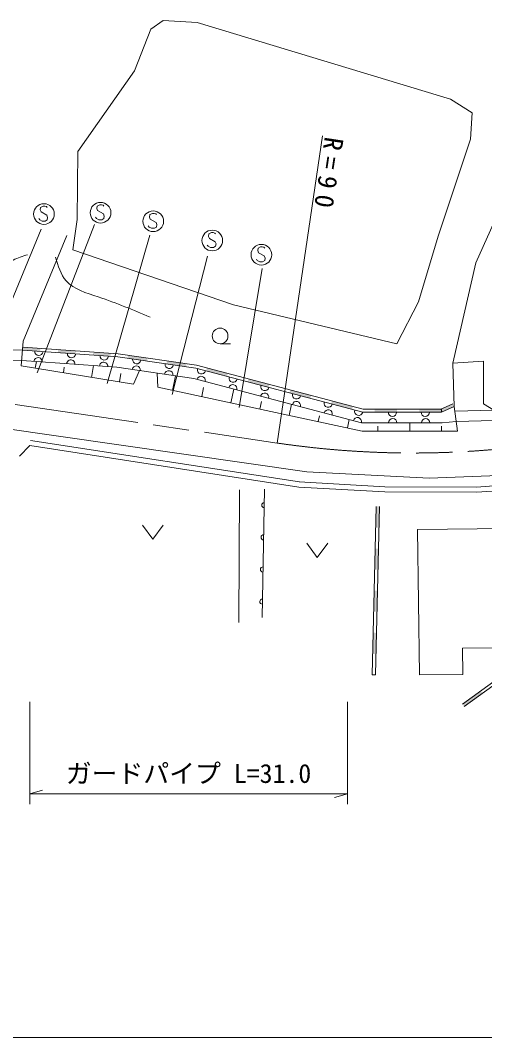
# Model space of a CAD drawing. Units: millimetres, scale not verified. Extents: x 40000 to 680000, y 20000 to 380000.
# Drawn here: x 302022 to 346906, y 205000 to 303269 of the extents above; entities that cross this region are included whole.
import ezdxf
from ezdxf.enums import TextEntityAlignment as Align

# ---------------------------------------------------------------- set-up
doc = ezdxf.new("R2010")
doc.units = ezdxf.units.MM
doc.header["$LTSCALE"] = 1000
doc.linetypes.add('CHAIN', pattern=[18.5, 12, -1.5, 3.5, -1.5])
for name, color, linetype, lineweight in [('M-BGD', 7, 'Continuous', 13), ('M-BMK', 2, 'CHAIN', 13), ('M-STR-HTXT', 7, 'Continuous', 13), ('M-STR-STRC', 7, 'Continuous', 13), ('M-TTL-BAND', 7, 'Continuous', 13)]:
    doc.layers.add(name, color=color, linetype=linetype, lineweight=lineweight)
doc.styles.add('ＭＳ ゴシック', font='')
doc.styles.get('ＭＳ ゴシック').set_extended_font_data('MS Gothic')

msp = doc.modelspace()

# ---------------------------------------------------------------- hatches: boundary and pattern name
at = {"layer": 'M-BGD'}
for points in [[(302236, 271399), (303940, 271280), (303960, 271580), (302257, 271698)], [(305643, 271162), (307347, 271043), (307367, 271342), (305664, 271461)], [(309050, 270924), (310754, 270805), (310774, 271105), (309071, 271223)], [(312392, 270620), (314278, 270346), (314321, 270643), (312435, 270917)], [(316164, 270071), (318051, 269797), (318094, 270093), (316208, 270368)], [(319985, 269397), (322000, 268865), (322076, 269155), (320061, 269687)], [(324014, 268334), (326029, 267802), (326106, 268092), (324091, 268624)], [(328044, 267270), (330059, 266739), (330136, 267029), (328121, 267561)], [(332074, 266207), (334089, 265676), (334165, 265966), (332150, 266497)], [(336287, 265405), (338439, 265405), (338439, 265705), (336287, 265705)], [(340591, 265405), (342743, 265405), (342743, 265705), (340591, 265705)], [(342743, 265405), (343954, 265954), (343830, 266227), (342619, 265678)], [(336427, 256315), (336378, 254280), (336678, 254273), (336727, 256308)], [(336330, 252246), (336281, 250212), (336581, 250205), (336630, 252239)], [(336233, 248178), (336184, 246143), (336484, 246136), (336532, 248170)], [(336135, 244109), (336087, 242075), (336387, 242068), (336435, 244102)], [(344925, 236986), (346696, 238264), (346521, 238507), (344750, 237229)]]:
    msp.add_hatch(color=256, dxfattribs=at).paths.add_polyline_path(points)

# ---------------------------------------------------------------- linework, layer by layer
for p, q in [((315838, 303269), (314650, 302430)), ((319124, 303060), (315838, 303269)), ((343591, 295649), (319124, 303060)), ((314650, 302430), (313042, 298376)), ((307589, 290616), (313042, 298376)), ((345689, 294321), (343591, 295649)), ((345549, 291805), (345689, 294321)), ((342403, 282437), (345549, 291805)), ((307589, 290616), (307520, 284045)), ((346037, 279851), (348903, 286142)), ((307520, 284045), (307100, 281109)), ((306502, 282485), (302309, 272263)), ((340515, 276076), (342403, 282437)), ((307100, 281109), (322619, 275796)), ((343834, 270147), (346037, 279851)), ((322619, 275796), (338418, 272021)), ((338418, 272021), (340515, 276076)), ((302309, 272263), (302110, 269907)), ((299377, 271502), (302236, 271399)), ((302236, 271399), (311454, 270757)), ((302236, 271399), (311454, 270757)), ((302257, 271698), (311486, 271055)), ((321333, 272023), (322333, 272023)), ((299117, 270511), (302151, 270401)), ((302152, 270403), (311347, 269762)), ((303467, 269683), (303570, 270304)), ((311454, 270757), (318986, 269661)), ((311454, 270757), (318986, 269661)), ((311486, 271055), (319046, 269955)), ((343834, 270147), (346795, 270336)), ((346795, 270336), (346795, 266218)), ((302110, 269907), (312970, 268110)), ((306182, 269233), (306269, 269760)), ((308897, 268784), (309085, 269919)), ((311347, 269762), (318785, 268679)), ((312970, 268110), (313554, 269440)), ((318986, 269661), (335115, 265405)), ((318986, 269661), (335115, 265405)), ((319046, 269955), (335154, 265705)), ((343954, 265954), (343834, 270147)), ((311613, 268335), (311747, 269148)), ((315252, 269193), (315326, 267831)), ((316735, 267529), (317036, 268934)), ((318785, 268679), (334985, 264405)), ((315326, 267831), (335050, 263599)), ((319552, 266924), (319742, 267806)), ((322370, 266319), (322657, 267658)), ((279405, 266900), (329722, 259649)), ((325188, 265715), (325343, 266439)), ((328006, 265110), (328237, 266186)), ((335115, 265405), (342743, 265405)), ((335115, 265405), (342743, 265405)), ((335154, 265705), (342743, 265705)), ((342619, 265678), (343830, 266227)), ((342743, 265405), (343954, 265954)), ((342743, 265405), (343954, 265954)), ((342743, 265405), (342743, 265705)), ((344274, 263599), (343954, 265954)), ((344014, 265513), (347778, 265626)), ((346795, 266218), (347778, 265626)), ((330824, 264505), (330945, 265072)), ((333641, 263901), (333816, 264713)), ((334985, 264405), (342785, 264405)), ((339662, 263599), (339662, 264405)), ((342785, 264405), (344149, 264519)), ((344149, 264517), (347791, 264626)), ((335050, 263599), (344274, 263599)), ((336587, 263599), (336587, 264082)), ((342736, 263599), (342736, 264082)), ((303004, 262694), (329009, 258679)), ((301934, 261166), (302928, 262200)), ((302928, 262200), (328932, 258185)), ((329722, 259649), (341532, 259059)), ((328960, 258684), (337266, 258219)), ((341532, 259059), (349910, 259381)), ((346123, 258179), (351101, 258530)), ((323214, 257904), (323133, 245091)), ((325390, 245575), (325631, 257985)), ((328932, 258185), (337251, 257719)), ((337251, 257719), (346139, 257679)), ((337266, 258219), (346123, 258179)), ((346139, 257679), (351151, 258032)), ((336427, 256315), (336038, 240040)), ((336727, 256308), (336338, 240033)), ((313823, 254499), (314823, 253139)), ((314823, 253139), (315823, 254499)), ((340426, 254093), (349532, 254201)), ((340593, 240040), (340426, 254093)), ((329730, 252755), (330730, 251395)), ((330730, 251395), (331730, 252755)), ((344750, 237229), (358078, 246852)), ((344925, 236986), (358311, 246650)), ((350228, 242682), (344753, 242617)), ((344753, 242617), (344783, 240090)), ((336038, 240040), (336338, 240033)), ((344783, 240090), (340593, 240040))]:
    msp.add_line(p, q, dxfattribs=at)
msp.add_circle((321333, 272783), 760, dxfattribs=at)
for centre, radius, start, end in [((303815, 271289), 400, 176.01311, 356.01311), ((303736, 270292), 400, 356.01311, 176.01311), ((306904, 270071), 400, 356.01311, 176.01311), ((306974, 271069), 400, 176.01311, 356.01311), ((310072, 269850), 400, 356.01311, 176.01311), ((310132, 270849), 400, 176.01311, 356.01311), ((313276, 270491), 400, 171.7203, 351.7203), ((313226, 269488), 400, 351.7203, 171.7203), ((316368, 269031), 400, 351.7203, 171.7203), ((316409, 270035), 400, 171.7203, 351.7203), ((319530, 269517), 400, 165.21948, 345.21948), ((319495, 268492), 400, 345.21948, 165.21948), ((322591, 268709), 400, 165.21948, 345.21948), ((322566, 267682), 400, 345.21948, 165.21948), ((325653, 267901), 400, 165.21948, 345.21948), ((325636, 266872), 400, 345.21948, 165.21948), ((328714, 267094), 400, 165.21948, 345.21948), ((328707, 266061), 400, 345.21948, 165.21948), ((331776, 266286), 400, 165.21948, 345.21948), ((331778, 265251), 400, 345.21948, 165.21948), ((334728, 265507), 400, 165.21948, 345.21948), ((337994, 265405), 400, 180, 0), ((341160, 265405), 400, 180, 0), ((334599, 264507), 400, 345.21948, 165.21948), ((338021, 264405), 400, 0, 180), ((341197, 264405), 400, 0, 180), ((325601, 256433), 250, 88.88399, 268.88399), ((325541, 253331), 250, 88.88399, 268.88399), ((325480, 250229), 250, 88.88399, 268.88399), ((325420, 247126), 250, 88.88399, 268.88399)]:
    msp.add_arc(centre, radius, start, end, dxfattribs=at)
for points, knots in [([(272148, 282874), (272877, 281376), (273606, 279877), (274849, 279081), (275805, 278468), (277065, 278270), (278297, 278104), (282010, 277602), (285459, 277382), (289043, 276955), (291108, 276778), (293153, 276511), (295249, 276667), (296237, 276720), (297246, 276840), (298065, 277299), (299291, 277987), (300094, 279435), (301341, 280115), (301766, 280347), (302243, 280490), (302720, 280632)], [0, 0, 0, 0, 1, 1, 1, 2, 2, 2, 3, 3, 3, 4, 4, 4, 5, 5, 5, 6, 6, 6, 7, 7, 7, 7]), ([(305421, 280403), (305676, 279552), (305931, 278702), (306455, 278104), (307176, 277281), (308404, 276935), (309558, 276552), (311344, 275960), (312951, 275279), (314558, 274599)], [0, 0, 0, 0, 1, 1, 1, 2, 2, 2, 3, 3, 3, 3])]:
    msp.add_open_spline(points, degree=3, knots=knots, dxfattribs=at)
at = {"layer": 'M-BMK'}
msp.add_line((283205, 268877), (326836, 262438), dxfattribs=at)
msp.add_arc((339976, 351474), 90000, 261.60497, 283.83069, dxfattribs=at)
at = {"layer": 'M-STR-HTXT'}
for p, q in [((326836, 262438), (331216, 292117)), ((302928, 237435), (302928, 227554)), ((333646, 227554), (333646, 237435)), ((302928, 228554), (304178, 228904)), ((302928, 228554), (333646, 228554)), ((333646, 228554), (332396, 228204))]:
    msp.add_line(p, q, dxfattribs=at)
at = {"layer": 'M-STR-STRC'}
for p, q in [((303982, 285200), (303942, 284960)), ((304222, 285320), (303982, 285200)), ((304382, 285320), (304222, 285320)), ((304542, 285280), (304382, 285320)), ((304622, 285200), (304542, 285280)), ((309455, 285326), (309415, 285086)), ((309415, 285086), (309495, 284886)), ((309695, 285446), (309455, 285326)), ((309855, 285446), (309695, 285446)), ((310015, 285406), (309855, 285446)), ((310095, 285326), (310015, 285406)), ((303902, 284000), (303822, 284120)), ((304142, 283880), (303902, 284000)), ((303942, 284960), (304022, 284760)), ((304022, 284760), (304582, 284440)), ((304622, 284000), (304422, 283880)), ((304582, 284440), (304662, 284240)), ((304662, 284240), (304622, 284000)), ((309375, 284126), (309295, 284246)), ((309615, 284006), (309375, 284126)), ((309495, 284886), (310055, 284566)), ((309895, 284006), (309615, 284006)), ((310095, 284126), (309895, 284006)), ((310055, 284566), (310135, 284366)), ((310135, 284366), (310095, 284126)), ((314546, 284500), (314506, 284260)), ((314506, 284260), (314586, 284060)), ((314786, 284620), (314546, 284500)), ((314586, 284060), (315146, 283740)), ((314946, 284620), (314786, 284620)), ((315106, 284580), (314946, 284620)), ((315186, 284500), (315106, 284580)), ((299625, 272446), (304026, 283083)), ((303665, 269206), (309188, 283536)), ((304422, 283880), (304142, 283880)), ((314466, 283300), (314386, 283420)), ((314706, 283180), (314466, 283300)), ((314986, 283180), (314706, 283180)), ((315186, 283300), (314986, 283180)), ((315146, 283740), (315226, 283540)), ((315226, 283540), (315186, 283300)), ((310416, 268186), (314524, 282524)), ((320257, 282643), (320217, 282403)), ((320217, 282403), (320297, 282203)), ((320497, 282763), (320257, 282643)), ((320297, 282203), (320857, 281883)), ((320657, 282763), (320497, 282763)), ((320817, 282723), (320657, 282763)), ((320897, 282643), (320817, 282723)), ((320177, 281443), (320097, 281563)), ((320417, 281323), (320177, 281443)), ((320697, 281323), (320417, 281323)), ((320897, 281443), (320697, 281323)), ((320857, 281883), (320937, 281683)), ((320937, 281683), (320897, 281443)), ((325004, 281267), (324964, 281027)), ((325244, 281387), (325004, 281267)), ((325404, 281387), (325244, 281387)), ((325564, 281347), (325404, 281387)), ((325644, 281267), (325564, 281347)), ((320110, 280493), (316697, 267126)), ((324924, 280067), (324844, 280187)), ((325164, 279947), (324924, 280067)), ((324964, 281027), (325044, 280827)), ((325044, 280827), (325604, 280507)), ((325644, 280067), (325444, 279947)), ((325604, 280507), (325684, 280307)), ((325684, 280307), (325644, 280067)), ((323173, 265870), (325391, 279285)), ((325444, 279947), (325164, 279947))]:
    msp.add_line(p, q, dxfattribs=at)
for centre in [(304302, 284560), (309775, 284686), (314866, 283860), (320577, 282003), (325324, 280627)]:
    msp.add_circle(centre, 1000, dxfattribs=at)
at = {"layer": 'M-TTL-BAND'}
msp.add_line((40000, 205000), (579000, 205000), dxfattribs=at)

# ---------------------------------------------------------------- texts
at = {"layer": 'M-STR-HTXT', "style": 'ＭＳ ゴシック'}
msp.add_text('ガードパイプ L=31.0', height=1833, dxfattribs=at).set_placement((306412, 229054), align=Align.BOTTOM_LEFT)
at = {"layer": 'M-STR-HTXT', "insert": (331434, 292101), "char_height": 1833, "attachment_point": 7, "rotation": 261.4, "style": 'ＭＳ ゴシック'}
msp.add_mtext('\\T1.5;R=90', dxfattribs=at)

doc.saveas('drawing.dxf')
